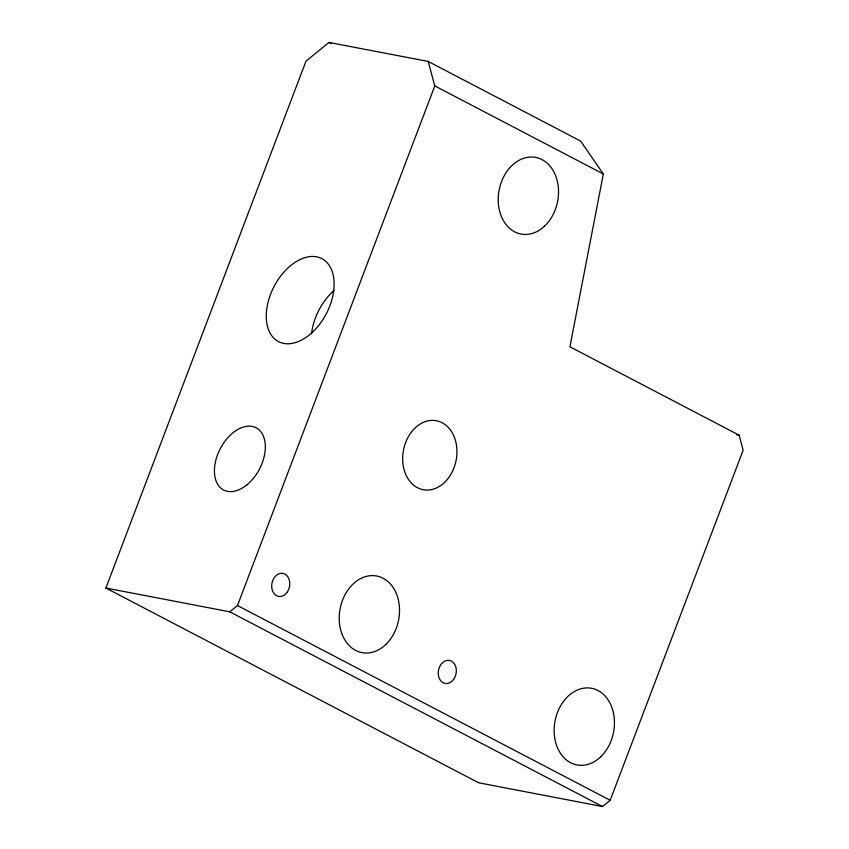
<?xml version="1.0" encoding="UTF-8"?>
<svg xmlns="http://www.w3.org/2000/svg" width="849" height="849" viewBox="0 0 849 849"><rect width="100%" height="100%" fill="white"/><g stroke="black" fill="none" stroke-linecap="round" stroke-linejoin="round"><path stroke-width="1.27" d="M603.342 173.981L569.912 346.785L739.171 435.219L743.119 450.257L610.187 800.278L602.503 806.55L478.603 782.767L105.881 588.028L305.958 61.192L328.998 42.45L428.183 61.425L580.599 141.061L603.342 173.981L434.794 85.919L428.183 61.425M105.881 588.028L229.771 611.811L237.465 605.539L434.794 85.919M736.571 434.72L739.171 435.219M328.998 42.45L331.343 43.67M237.465 605.539L610.187 800.278M229.771 611.811L602.503 806.55M311.541 333.731A46.812 29.46 -62.4 0 1 333.965 290.496M246.889 484.875A35.106 22.095 -62.4 0 0 257.544 428.618A35.106 22.095 -62.4 0 0 215.168 463.161A35.106 22.095 -62.4 0 0 246.889 484.875M311.657 332.946A46.812 29.46 -62.4 0 0 322.1 258.754A46.812 29.46 -62.4 0 0 266.788 308.633A46.812 29.46 -62.4 0 0 311.657 332.946M444.579 482.391A35.106 26.807 -79.1 0 0 442.138 422.738A35.106 26.807 -79.1 0 0 402.691 460.508A35.106 26.807 -79.1 0 0 444.579 482.391M453.61 679.391A11.706 8.936 -79.1 0 0 449.758 660.49A11.706 8.936 -79.1 0 0 438.519 675.9A11.706 8.936 -79.1 0 0 453.61 679.391M287.036 592.369A11.706 8.936 -79.1 0 0 283.184 573.457A11.706 8.936 -79.1 0 0 271.956 588.866A11.706 8.936 -79.1 0 0 287.036 592.369M544.782 225.93A39.012 29.779 -79.1 0 0 542.076 159.644A39.012 29.779 -79.1 0 0 498.246 201.616A39.012 29.779 -79.1 0 0 544.782 225.93M385.786 644.508A39.012 29.779 -79.1 0 0 383.069 578.222A39.012 29.779 -79.1 0 0 339.25 620.194A39.012 29.779 -79.1 0 0 385.786 644.508M600.71 756.799A39.012 29.779 -79.1 0 0 598.004 690.524A39.012 29.779 -79.1 0 0 554.174 732.485A39.012 29.779 -79.1 0 0 600.71 756.799"/></g></svg>
